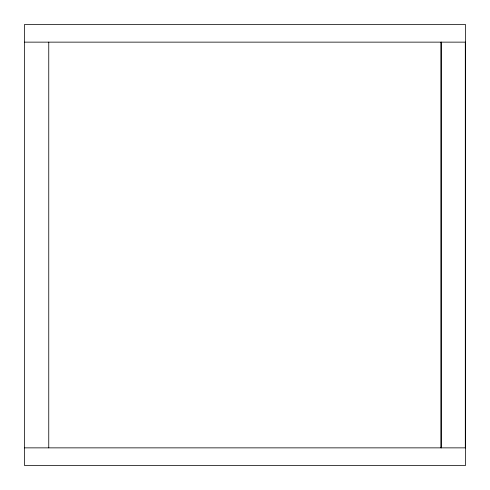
<?xml version="1.0" encoding="UTF-8"?>
<svg xmlns="http://www.w3.org/2000/svg" width="490" height="490" viewBox="0 0 490 490"><rect width="100%" height="100%" fill="white"/><g stroke="black" fill="none" stroke-linecap="round" stroke-linejoin="round"><path stroke-width="0.73" d="M24.5 42.14L465.5 42.14L465.5 24.5L24.5 24.5L24.5 465.5L465.5 465.5L465.5 447.86L24.5 447.86M465.42 42.14L465.42 447.86M465.298 42.14L465.298 447.86M441.165 42.14L441.165 447.86M441.043 42.14L441.043 447.86M48.755 42.14L48.755 447.86"/></g></svg>
